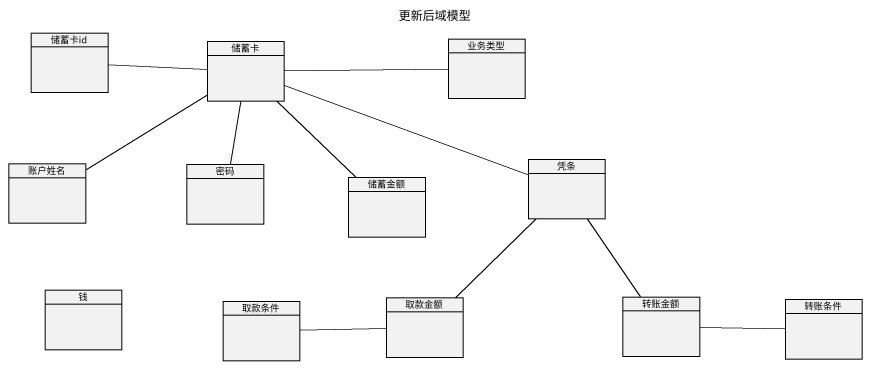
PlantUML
@startuml
title 更新后域模型
hide circle
hide empty members
class 储蓄卡id
class 储蓄卡
class 业务类型
class 账户姓名
class 密码
class 凭条
class 储蓄金额
class 钱
class 取款条件
class 取款金额
class 转账金额
class 转账条件
储蓄卡id -right- 储蓄卡
储蓄卡 -right- 业务类型
储蓄卡 -- 账户姓名
储蓄卡 -- 密码
储蓄卡 -right- 凭条
凭条 -- 转账金额
储蓄金额 -up- 储蓄卡
取款条件 -right- 取款金额
取款金额 -up- 凭条
转账金额 -right- 转账条件
@enduml
